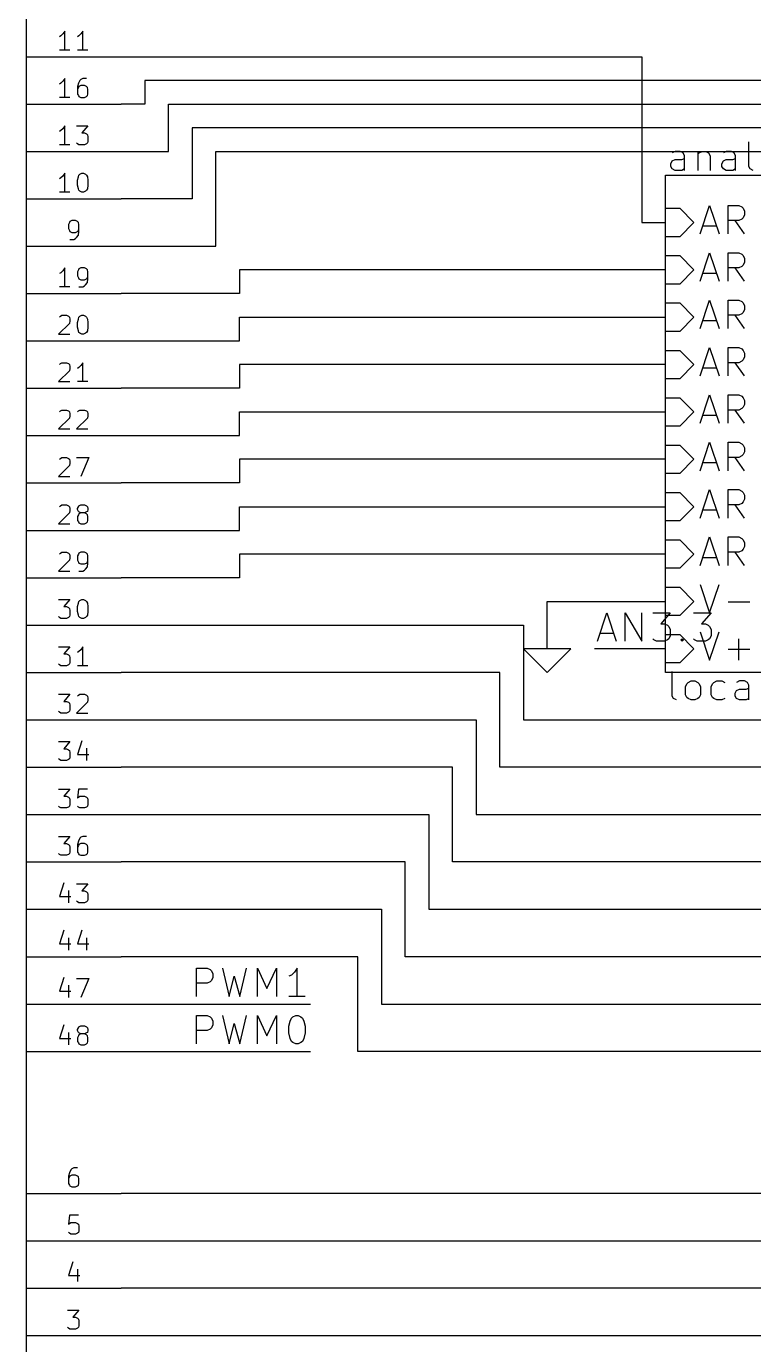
# Model space of a CAD drawing. Extents: x 4000 to 113000, y 4000 to 78670.
# Drawn here: x 76000 to 91360, y 28980 to 56810 of the extents above; entities that cross this region are included whole.
import ezdxf

# ---------------------------------------------------------------- set-up
doc = ezdxf.new("R2010")
doc.units = 0
doc.layers.add('BLACK', color=1, linetype='CONTINUOUS')

msp = doc.modelspace()

# ---------------------------------------------------------------- linework, layer by layer
at = {"layer": 'BLACK'}
for p, q in [((76000, 22170), (76000, 67170)), ((76730, 56610), (76700, 56590)), ((76770, 56650), (76730, 56610)), ((76810, 56710), (76770, 56650)), ((76810, 56310), (76810, 56710)), ((77110, 56610), (77080, 56590)), ((77150, 56650), (77110, 56610)), ((77190, 56710), (77150, 56650)), ((77190, 56310), (77190, 56710)), ((76920, 56310), (76700, 56310)), ((77300, 56310), (77080, 56310)), ((76000, 56170), (78000, 56170)), ((78000, 56170), (89000, 56170)), ((89000, 56170), (89000, 52670)), ((76810, 55710), (76770, 55650)), ((76810, 55310), (76810, 55710)), ((77130, 55670), (77100, 55610)), ((77150, 55690), (77130, 55670)), ((77190, 55710), (77150, 55690)), ((77270, 55710), (77190, 55710)), ((108000, 55670), (78500, 55670)), ((78500, 55670), (78500, 55170)), ((76730, 55610), (76700, 55590)), ((76770, 55650), (76730, 55610)), ((77100, 55610), (77080, 55540)), ((77080, 55540), (77080, 55380)), ((77100, 55520), (77080, 55480)), ((77110, 55540), (77100, 55520)), ((77150, 55560), (77110, 55540)), ((77230, 55560), (77150, 55560)), ((77270, 55540), (77230, 55560)), ((77290, 55520), (77270, 55540)), ((77300, 55480), (77290, 55520)), ((77300, 55380), (77300, 55480)), ((76000, 55170), (78000, 55170)), ((76920, 55310), (76700, 55310)), ((77080, 55380), (77100, 55350)), ((77100, 55350), (77110, 55330)), ((77110, 55330), (77150, 55310)), ((77150, 55310), (77230, 55310)), ((77230, 55310), (77270, 55330)), ((77270, 55330), (77290, 55350)), ((77290, 55350), (77300, 55380)), ((78500, 55170), (78000, 55170)), ((79000, 54170), (79000, 55170)), ((79000, 55170), (107500, 55170)), ((76730, 54610), (76700, 54590)), ((76770, 54650), (76730, 54610)), ((76810, 54710), (76770, 54650)), ((76810, 54310), (76810, 54710)), ((77060, 54710), (77300, 54710)), ((77300, 54710), (77170, 54560)), ((77170, 54560), (77230, 54560)), ((77230, 54560), (77270, 54540)), ((107000, 54670), (79500, 54670)), ((79500, 54670), (79500, 53170)), ((76920, 54310), (76700, 54310)), ((77080, 54330), (77060, 54350)), ((77110, 54310), (77080, 54330)), ((77230, 54310), (77110, 54310)), ((77270, 54330), (77230, 54310)), ((77270, 54540), (77290, 54520)), ((77290, 54350), (77270, 54330)), ((77290, 54520), (77300, 54480)), ((77300, 54380), (77290, 54350)), ((77300, 54480), (77300, 54380)), ((91260, 53850), (91260, 54370)), ((76000, 54170), (78000, 54170)), ((78000, 54170), (79000, 54170)), ((80000, 52170), (80000, 54170)), ((80000, 54170), (106500, 54170)), ((89700, 54170), (89640, 54140)), ((89640, 53970), (89700, 54000)), ((89810, 54170), (89700, 54170)), ((89700, 54000), (89840, 54000)), ((89870, 54140), (89810, 54170)), ((89840, 54000), (89900, 54020)), ((89900, 54080), (89870, 54140)), ((89900, 53770), (89900, 54080)), ((90180, 54170), (90180, 53770)), ((90180, 54110), (90210, 54140)), ((90210, 54140), (90270, 54170)), ((90270, 54170), (90350, 54170)), ((90350, 54170), (90410, 54140)), ((90410, 54140), (90440, 54080)), ((90440, 54080), (90440, 53770)), ((90780, 54170), (90720, 54140)), ((90720, 53970), (90780, 54000)), ((90890, 54170), (90780, 54170)), ((90780, 54000), (90920, 54000)), ((90950, 54140), (90890, 54170)), ((90920, 54000), (90980, 54020)), ((90980, 54080), (90950, 54140)), ((90980, 53770), (90980, 54080)), ((89610, 53910), (89640, 53970)), ((89610, 53850), (89610, 53910)), ((89640, 53800), (89610, 53850)), ((89700, 53770), (89640, 53800)), ((89840, 53770), (89700, 53770)), ((89900, 53800), (89840, 53770)), ((90690, 53910), (90720, 53970)), ((90690, 53850), (90690, 53910)), ((90720, 53800), (90690, 53850)), ((90780, 53770), (90720, 53800)), ((90920, 53770), (90780, 53770)), ((90980, 53800), (90920, 53770)), ((91290, 53800), (91260, 53850)), ((91350, 53770), (91290, 53800)), ((76730, 53610), (76700, 53590)), ((76770, 53650), (76730, 53610)), ((76810, 53710), (76770, 53650)), ((76810, 53310), (76810, 53710)), ((77080, 53560), (77100, 53630)), ((77080, 53460), (77080, 53560)), ((77100, 53380), (77080, 53460)), ((77100, 53630), (77110, 53670)), ((77110, 53670), (77130, 53690)), ((77130, 53690), (77170, 53710)), ((77170, 53710), (77210, 53710)), ((77210, 53710), (77250, 53690)), ((77250, 53690), (77270, 53670)), ((77270, 53670), (77290, 53630)), ((77290, 53630), (77300, 53560)), ((77300, 53460), (77290, 53380)), ((77300, 53560), (77300, 53460)), ((89500, 53670), (97000, 53670)), ((89500, 43170), (89500, 53670)), ((76000, 53170), (78000, 53170)), ((76920, 53310), (76700, 53310)), ((77110, 53350), (77100, 53380)), ((77130, 53330), (77110, 53350)), ((77170, 53310), (77130, 53330)), ((77210, 53310), (77170, 53310)), ((77250, 53330), (77210, 53310)), ((77270, 53350), (77250, 53330)), ((77290, 53380), (77270, 53350)), ((79500, 53170), (78000, 53170)), ((89500, 52670), (89500, 52970)), ((89500, 52970), (89800, 52970)), ((89800, 52970), (90100, 52670)), ((90230, 52430), (90430, 53030)), ((90430, 53030), (90630, 52430)), ((90820, 52430), (90820, 53030)), ((90820, 53030), (91050, 53030)), ((91050, 53030), (91110, 53000)), ((91110, 53000), (91140, 52970)), ((91140, 52970), (91170, 52910)), ((91170, 52910), (91170, 52830)), ((76910, 52670), (76890, 52630)), ((76890, 52630), (76890, 52540)), ((76920, 52690), (76910, 52670)), ((76960, 52710), (76920, 52690)), ((77040, 52710), (76960, 52710)), ((77080, 52690), (77040, 52710)), ((77100, 52670), (77080, 52690)), ((77110, 52630), (77100, 52670)), ((77110, 52480), (77110, 52630)), ((89000, 52670), (89500, 52670)), ((89500, 52370), (89500, 52670)), ((90100, 52670), (89800, 52370)), ((90280, 52600), (90570, 52600)), ((91050, 52710), (90820, 52710)), ((91170, 52430), (90970, 52710)), ((91110, 52740), (91050, 52710)), ((91140, 52770), (91110, 52740)), ((91170, 52830), (91140, 52770)), ((76890, 52540), (76910, 52500)), ((76910, 52500), (76920, 52480)), ((76920, 52480), (76960, 52460)), ((76960, 52460), (77040, 52460)), ((77000, 52310), (77040, 52330)), ((77040, 52460), (77080, 52480)), ((77040, 52330), (77060, 52350)), ((77060, 52350), (77100, 52400)), ((77080, 52480), (77100, 52500)), ((77100, 52500), (77110, 52540)), ((77100, 52400), (77110, 52480)), ((89800, 52370), (89500, 52370)), ((76000, 52170), (78000, 52170)), ((76920, 52310), (77000, 52310)), ((78000, 52170), (80000, 52170)), ((89500, 51670), (89500, 51970)), ((89500, 51970), (89800, 51970)), ((89800, 51970), (90100, 51670)), ((90230, 51430), (90430, 52030)), ((90430, 52030), (90630, 51430)), ((90820, 51430), (90820, 52030)), ((90820, 52030), (91050, 52030)), ((91050, 52030), (91110, 52000)), ((91110, 52000), (91140, 51970)), ((91140, 51770), (91110, 51740)), ((91140, 51970), (91170, 51910)), ((91170, 51830), (91140, 51770)), ((91170, 51910), (91170, 51830)), ((76730, 51610), (76700, 51590)), ((76770, 51650), (76730, 51610)), ((76810, 51710), (76770, 51650)), ((76810, 51310), (76810, 51710)), ((77100, 51670), (77080, 51630)), ((77080, 51630), (77080, 51540)), ((77080, 51540), (77100, 51500)), ((77110, 51690), (77100, 51670)), ((77100, 51500), (77110, 51480)), ((77150, 51710), (77110, 51690)), ((77230, 51710), (77150, 51710)), ((77270, 51690), (77230, 51710)), ((77290, 51670), (77270, 51690)), ((77270, 51480), (77290, 51500)), ((77300, 51630), (77290, 51670)), ((77290, 51500), (77300, 51540)), ((77300, 51480), (77300, 51630)), ((89500, 51670), (80500, 51670)), ((80500, 51670), (80500, 51170)), ((89500, 51370), (89500, 51670)), ((90100, 51670), (89800, 51370)), ((90280, 51600), (90570, 51600)), ((91050, 51710), (90820, 51710)), ((91170, 51430), (90970, 51710)), ((91110, 51740), (91050, 51710)), ((76920, 51310), (76700, 51310)), ((77110, 51480), (77150, 51460)), ((77110, 51310), (77190, 51310)), ((77150, 51460), (77230, 51460)), ((77190, 51310), (77230, 51330)), ((77230, 51460), (77270, 51480)), ((77230, 51330), (77250, 51350)), ((77250, 51350), (77290, 51400)), ((77290, 51400), (77300, 51480)), ((89800, 51370), (89500, 51370)), ((76000, 51170), (78000, 51170)), ((80500, 51170), (78000, 51170)), ((89500, 50670), (89500, 50970)), ((89500, 50970), (89800, 50970)), ((89800, 50970), (90100, 50670)), ((90230, 50430), (90430, 51030)), ((90430, 51030), (90630, 50430)), ((90820, 50430), (90820, 51030)), ((90820, 51030), (91050, 51030)), ((91050, 51030), (91110, 51000)), ((91110, 51000), (91140, 50970)), ((91140, 50970), (91170, 50910)), ((76700, 50670), (76720, 50690)), ((76720, 50690), (76750, 50710)), ((76750, 50710), (76850, 50710)), ((76850, 50710), (76890, 50690)), ((76890, 50690), (76910, 50670)), ((76910, 50670), (76920, 50630)), ((77100, 50630), (77110, 50670)), ((77110, 50670), (77130, 50690)), ((77130, 50690), (77170, 50710)), ((77170, 50710), (77210, 50710)), ((77210, 50710), (77250, 50690)), ((77250, 50690), (77270, 50670)), ((77270, 50670), (77290, 50630)), ((80500, 50170), (80500, 50670)), ((80500, 50670), (89500, 50670)), ((89500, 50370), (89500, 50670)), ((90100, 50670), (89800, 50370)), ((91050, 50710), (90820, 50710)), ((91170, 50430), (90970, 50710)), ((91110, 50740), (91050, 50710)), ((91140, 50770), (91110, 50740)), ((91170, 50830), (91140, 50770)), ((91170, 50910), (91170, 50830)), ((76910, 50540), (76680, 50310)), ((76920, 50590), (76910, 50540)), ((76920, 50630), (76920, 50590)), ((77080, 50560), (77100, 50630)), ((77080, 50460), (77080, 50560)), ((77100, 50380), (77080, 50460)), ((77110, 50350), (77100, 50380)), ((77290, 50380), (77270, 50350)), ((77290, 50630), (77300, 50560)), ((77300, 50460), (77290, 50380)), ((77300, 50560), (77300, 50460)), ((90280, 50600), (90570, 50600)), ((76000, 50170), (78000, 50170)), ((76680, 50310), (76920, 50310)), ((77130, 50330), (77110, 50350)), ((77170, 50310), (77130, 50330)), ((77210, 50310), (77170, 50310)), ((77250, 50330), (77210, 50310)), ((77270, 50350), (77250, 50330)), ((78000, 50170), (80500, 50170)), ((89800, 50370), (89500, 50370)), ((89500, 49670), (89500, 49970)), ((89500, 49970), (89800, 49970)), ((89800, 49970), (90100, 49670)), ((90230, 49430), (90430, 50030)), ((90430, 50030), (90630, 49430)), ((90820, 49430), (90820, 50030)), ((90820, 50030), (91050, 50030)), ((91050, 50030), (91110, 50000)), ((91110, 50000), (91140, 49970)), ((91140, 49970), (91170, 49910)), ((91170, 49830), (91140, 49770)), ((91170, 49910), (91170, 49830)), ((76910, 49540), (76680, 49310)), ((76700, 49670), (76720, 49690)), ((76720, 49690), (76750, 49710)), ((76750, 49710), (76850, 49710)), ((76850, 49710), (76890, 49690)), ((76890, 49690), (76910, 49670)), ((76910, 49670), (76920, 49630)), ((76920, 49590), (76910, 49540)), ((76920, 49630), (76920, 49590)), ((77110, 49610), (77080, 49590)), ((77150, 49650), (77110, 49610)), ((77190, 49710), (77150, 49650)), ((77190, 49310), (77190, 49710)), ((89500, 49670), (80500, 49670)), ((80500, 49670), (80500, 49170)), ((89500, 49370), (89500, 49670)), ((90100, 49670), (89800, 49370)), ((90280, 49600), (90570, 49600)), ((91050, 49710), (90820, 49710)), ((91170, 49430), (90970, 49710)), ((91110, 49740), (91050, 49710)), ((91140, 49770), (91110, 49740)), ((76680, 49310), (76920, 49310)), ((77300, 49310), (77080, 49310)), ((89800, 49370), (89500, 49370)), ((76000, 49170), (78000, 49170)), ((80500, 49170), (78000, 49170)), ((90230, 48430), (90430, 49030)), ((90430, 49030), (90630, 48430)), ((90820, 48430), (90820, 49030)), ((90820, 49030), (91050, 49030)), ((91050, 49030), (91110, 49000)), ((91110, 49000), (91140, 48970)), ((76720, 48690), (76750, 48710)), ((76750, 48710), (76850, 48710)), ((76850, 48710), (76890, 48690)), ((77100, 48690), (77130, 48710)), ((77130, 48710), (77230, 48710)), ((77230, 48710), (77270, 48690)), ((89500, 48670), (89500, 48970)), ((89500, 48970), (89800, 48970)), ((89800, 48970), (90100, 48670)), ((91050, 48710), (90820, 48710)), ((91170, 48430), (90970, 48710)), ((91110, 48740), (91050, 48710)), ((91140, 48770), (91110, 48740)), ((91140, 48970), (91170, 48910)), ((91170, 48830), (91140, 48770)), ((91170, 48910), (91170, 48830)), ((76910, 48540), (76680, 48310)), ((76700, 48670), (76720, 48690)), ((76890, 48690), (76910, 48670)), ((76910, 48670), (76920, 48630)), ((76920, 48590), (76910, 48540)), ((76920, 48630), (76920, 48590)), ((77290, 48540), (77060, 48310)), ((77080, 48670), (77100, 48690)), ((77270, 48690), (77290, 48670)), ((77290, 48670), (77300, 48630)), ((77300, 48590), (77290, 48540)), ((77300, 48630), (77300, 48590)), ((80500, 48170), (80500, 48670)), ((80500, 48670), (89500, 48670)), ((89500, 48370), (89500, 48670)), ((90100, 48670), (89800, 48370)), ((90280, 48600), (90570, 48600)), ((76000, 48170), (78000, 48170)), ((76680, 48310), (76920, 48310)), ((77060, 48310), (77300, 48310)), ((78000, 48170), (80500, 48170)), ((89800, 48370), (89500, 48370)), ((89500, 47670), (89500, 47970)), ((89500, 47970), (89800, 47970)), ((89800, 47970), (90100, 47670)), ((90230, 47430), (90430, 48030)), ((90430, 48030), (90630, 47430)), ((90820, 47430), (90820, 48030)), ((90820, 48030), (91050, 48030)), ((91050, 48030), (91110, 48000)), ((91110, 48000), (91140, 47970)), ((91140, 47970), (91170, 47910)), ((91170, 47910), (91170, 47830)), ((76700, 47670), (76720, 47690)), ((76720, 47690), (76750, 47710)), ((76750, 47710), (76850, 47710)), ((76850, 47710), (76890, 47690)), ((76890, 47690), (76910, 47670)), ((76910, 47670), (76920, 47630)), ((76920, 47590), (76910, 47540)), ((76920, 47630), (76920, 47590)), ((77060, 47710), (77320, 47710)), ((77320, 47710), (77150, 47310)), ((89500, 47670), (80500, 47670)), ((80500, 47670), (80500, 47170)), ((89500, 47370), (89500, 47670)), ((90100, 47670), (89800, 47370)), ((90280, 47600), (90570, 47600)), ((91050, 47710), (90820, 47710)), ((91170, 47430), (90970, 47710)), ((91110, 47740), (91050, 47710)), ((91140, 47770), (91110, 47740)), ((91170, 47830), (91140, 47770)), ((76910, 47540), (76680, 47310)), ((89800, 47370), (89500, 47370)), ((76000, 47170), (78000, 47170)), ((76680, 47310), (76920, 47310)), ((80500, 47170), (78000, 47170)), ((89500, 46670), (89500, 46970)), ((89500, 46970), (89800, 46970)), ((89800, 46970), (90100, 46670)), ((90230, 46430), (90430, 47030)), ((90430, 47030), (90630, 46430)), ((90820, 46430), (90820, 47030)), ((90820, 47030), (91050, 47030)), ((91050, 47030), (91110, 47000)), ((91110, 47000), (91140, 46970)), ((91140, 46770), (91110, 46740)), ((91140, 46970), (91170, 46910)), ((91170, 46830), (91140, 46770)), ((91170, 46910), (91170, 46830)), ((76910, 46540), (76680, 46310)), ((76700, 46670), (76720, 46690)), ((76720, 46690), (76750, 46710)), ((76750, 46710), (76850, 46710)), ((76850, 46710), (76890, 46690)), ((76890, 46690), (76910, 46670)), ((76910, 46670), (76920, 46630)), ((76920, 46590), (76910, 46540)), ((76920, 46630), (76920, 46590)), ((77080, 46630), (77100, 46670)), ((77080, 46610), (77080, 46630)), ((77100, 46570), (77080, 46610)), ((77100, 46500), (77080, 46460)), ((77100, 46670), (77110, 46690)), ((77110, 46560), (77100, 46570)), ((77110, 46520), (77100, 46500)), ((77110, 46690), (77150, 46710)), ((77150, 46540), (77110, 46560)), ((77150, 46540), (77110, 46520)), ((77150, 46710), (77230, 46710)), ((77230, 46540), (77150, 46540)), ((77230, 46710), (77270, 46690)), ((77270, 46560), (77230, 46540)), ((77270, 46520), (77230, 46540)), ((77270, 46690), (77290, 46670)), ((77290, 46570), (77270, 46560)), ((77290, 46500), (77270, 46520)), ((77290, 46670), (77300, 46630)), ((77300, 46610), (77290, 46570)), ((77300, 46460), (77290, 46500)), ((77300, 46630), (77300, 46610)), ((80500, 46170), (80500, 46670)), ((80500, 46670), (89500, 46670)), ((89500, 46370), (89500, 46670)), ((90100, 46670), (89800, 46370)), ((90280, 46600), (90570, 46600)), ((91050, 46710), (90820, 46710)), ((91170, 46430), (90970, 46710)), ((91110, 46740), (91050, 46710)), ((76680, 46310), (76920, 46310)), ((77080, 46460), (77080, 46380)), ((77080, 46380), (77100, 46350)), ((77100, 46350), (77110, 46330)), ((77110, 46330), (77150, 46310)), ((77150, 46310), (77230, 46310)), ((77230, 46310), (77270, 46330)), ((77270, 46330), (77290, 46350)), ((77290, 46350), (77300, 46380)), ((77300, 46380), (77300, 46460)), ((89800, 46370), (89500, 46370)), ((76000, 46170), (78000, 46170)), ((78000, 46170), (80500, 46170)), ((89500, 45670), (89500, 45970)), ((89500, 45970), (89800, 45970)), ((89800, 45970), (90100, 45670)), ((90230, 45430), (90430, 46030)), ((90430, 46030), (90630, 45430)), ((90820, 45430), (90820, 46030)), ((90820, 46030), (91050, 46030)), ((91050, 46030), (91110, 46000)), ((91110, 46000), (91140, 45970)), ((91140, 45970), (91170, 45910)), ((76700, 45670), (76720, 45690)), ((76720, 45690), (76750, 45710)), ((76750, 45710), (76850, 45710)), ((76850, 45710), (76890, 45690)), ((76890, 45690), (76910, 45670)), ((76910, 45670), (76920, 45630)), ((77100, 45670), (77080, 45630)), ((77110, 45690), (77100, 45670)), ((77150, 45710), (77110, 45690)), ((77230, 45710), (77150, 45710)), ((77270, 45690), (77230, 45710)), ((77290, 45670), (77270, 45690)), ((77300, 45630), (77290, 45670)), ((89500, 45670), (80500, 45670)), ((80500, 45670), (80500, 45170)), ((89500, 45370), (89500, 45670)), ((90100, 45670), (89800, 45370)), ((91050, 45710), (90820, 45710)), ((91170, 45430), (90970, 45710)), ((91110, 45740), (91050, 45710)), ((91140, 45770), (91110, 45740)), ((91170, 45830), (91140, 45770)), ((91170, 45910), (91170, 45830)), ((76910, 45540), (76680, 45310)), ((76920, 45590), (76910, 45540)), ((76920, 45630), (76920, 45590)), ((77080, 45630), (77080, 45540)), ((77080, 45540), (77100, 45500)), ((77100, 45500), (77110, 45480)), ((77110, 45480), (77150, 45460)), ((77150, 45460), (77230, 45460)), ((77230, 45460), (77270, 45480)), ((77250, 45350), (77290, 45400)), ((77270, 45480), (77290, 45500)), ((77290, 45500), (77300, 45540)), ((77290, 45400), (77300, 45480)), ((77300, 45480), (77300, 45630)), ((89800, 45370), (89500, 45370)), ((90280, 45600), (90570, 45600)), ((76000, 45170), (78000, 45170)), ((76680, 45310), (76920, 45310)), ((77110, 45310), (77190, 45310)), ((77190, 45310), (77230, 45330)), ((77230, 45330), (77250, 45350)), ((80500, 45170), (78000, 45170)), ((89500, 44670), (89500, 44970)), ((89500, 44970), (89800, 44970)), ((89800, 44970), (90100, 44670)), ((90230, 45030), (90430, 44430)), ((90430, 44430), (90630, 45030)), ((76680, 44710), (76920, 44710)), ((76920, 44710), (76790, 44560)), ((76790, 44560), (76850, 44560)), ((76850, 44560), (76890, 44540)), ((76890, 44540), (76910, 44520)), ((77080, 44560), (77100, 44630)), ((77080, 44460), (77080, 44560)), ((77100, 44630), (77110, 44670)), ((77110, 44670), (77130, 44690)), ((77130, 44690), (77170, 44710)), ((77170, 44710), (77210, 44710)), ((77210, 44710), (77250, 44690)), ((77250, 44690), (77270, 44670)), ((77270, 44670), (77290, 44630)), ((77290, 44630), (77300, 44560)), ((77300, 44560), (77300, 44460)), ((87000, 43670), (87000, 44670)), ((87000, 44670), (89500, 44670)), ((89500, 44370), (89500, 44670)), ((90100, 44670), (89800, 44370)), ((90820, 44660), (91280, 44660)), ((76700, 44330), (76680, 44350)), ((76730, 44310), (76700, 44330)), ((76850, 44310), (76730, 44310)), ((76890, 44330), (76850, 44310)), ((76910, 44350), (76890, 44330)), ((76910, 44520), (76920, 44480)), ((76920, 44380), (76910, 44350)), ((76920, 44480), (76920, 44380)), ((77100, 44380), (77080, 44460)), ((77110, 44350), (77100, 44380)), ((77130, 44330), (77110, 44350)), ((77170, 44310), (77130, 44330)), ((77210, 44310), (77170, 44310)), ((77250, 44330), (77210, 44310)), ((77270, 44350), (77250, 44330)), ((77290, 44380), (77270, 44350)), ((77300, 44460), (77290, 44380)), ((88060, 43830), (88260, 44430)), ((88260, 44430), (88460, 43830)), ((88650, 43830), (88650, 44430)), ((88650, 44430), (89000, 43830)), ((89000, 43830), (89000, 44430)), ((89230, 44430), (89600, 44430)), ((89600, 44430), (89400, 44200)), ((89800, 44370), (89500, 44370)), ((90090, 44430), (90460, 44430)), ((90460, 44430), (90260, 44200)), ((76000, 44170), (78000, 44170)), ((78000, 44170), (86500, 44170)), ((86500, 44170), (86500, 42170)), ((88110, 44000), (88400, 44000)), ((89400, 44200), (89480, 44200)), ((89480, 44200), (89540, 44170)), ((89540, 44170), (89570, 44140)), ((89570, 44140), (89600, 44080)), ((89600, 44080), (89600, 43940)), ((90230, 44030), (90430, 43430)), ((90260, 44200), (90340, 44200)), ((90340, 44200), (90400, 44170)), ((90400, 44170), (90430, 44140)), ((90430, 44140), (90460, 44080)), ((90430, 43430), (90630, 44030)), ((90460, 44080), (90460, 43940)), ((76680, 43710), (76920, 43710)), ((76920, 43710), (76790, 43560)), ((77190, 43710), (77150, 43650)), ((77190, 43310), (77190, 43710)), ((89250, 43860), (89230, 43880)), ((89310, 43830), (89250, 43860)), ((89480, 43830), (89310, 43830)), ((89540, 43860), (89480, 43830)), ((89500, 43670), (89500, 43970)), ((89500, 43970), (89800, 43970)), ((89570, 43880), (89540, 43860)), ((89600, 43940), (89570, 43880)), ((89800, 43970), (90100, 43670)), ((89820, 43860), (89850, 43880)), ((89850, 43830), (89820, 43860)), ((89850, 43880), (89880, 43860)), ((89850, 43880), (89850, 43830)), ((89880, 43860), (89850, 43830)), ((90110, 43860), (90090, 43880)), ((90170, 43830), (90110, 43860)), ((90340, 43830), (90170, 43830)), ((90400, 43860), (90340, 43830)), ((90430, 43880), (90400, 43860)), ((90460, 43940), (90430, 43880)), ((91050, 43430), (91050, 43880)), ((76790, 43560), (76850, 43560)), ((76850, 43560), (76890, 43540)), ((76890, 43540), (76910, 43520)), ((76910, 43520), (76920, 43480)), ((76920, 43480), (76920, 43380)), ((77110, 43610), (77080, 43590)), ((77150, 43650), (77110, 43610)), ((86500, 43670), (87000, 43170)), ((87500, 43670), (86500, 43670)), ((87000, 43170), (87500, 43670)), ((89500, 43670), (88000, 43670)), ((89500, 43370), (89500, 43670)), ((90100, 43670), (89800, 43370)), ((90820, 43660), (91280, 43660)), ((76000, 43170), (78000, 43170)), ((76700, 43330), (76680, 43350)), ((76730, 43310), (76700, 43330)), ((76850, 43310), (76730, 43310)), ((76890, 43330), (76850, 43310)), ((76910, 43350), (76890, 43330)), ((76920, 43380), (76910, 43350)), ((77300, 43310), (77080, 43310)), ((86000, 43170), (78000, 43170)), ((86000, 41170), (86000, 43170)), ((89800, 43370), (89500, 43370)), ((97000, 43170), (89500, 43170)), ((89640, 42670), (89640, 43190)), ((89920, 42870), (89950, 42930)), ((89920, 42700), (89920, 42870)), ((89950, 42930), (89980, 42960)), ((89980, 42960), (90040, 42990)), ((90040, 42990), (90120, 42990)), ((90120, 42990), (90180, 42960)), ((90180, 42960), (90210, 42930)), ((90210, 42930), (90240, 42870)), ((90240, 42870), (90240, 42700)), ((90460, 42870), (90490, 42930)), ((90460, 42700), (90460, 42870)), ((90490, 42930), (90520, 42960)), ((90520, 42960), (90580, 42990)), ((90580, 42990), (90690, 42990)), ((90690, 42990), (90750, 42960)), ((91060, 42990), (91000, 42960)), ((91170, 42990), (91060, 42990)), ((91230, 42960), (91170, 42990)), ((91260, 42900), (91230, 42960)), ((91260, 42590), (91260, 42900)), ((76680, 42710), (76920, 42710)), ((76920, 42710), (76790, 42560)), ((77080, 42670), (77100, 42690)), ((77100, 42690), (77130, 42710)), ((77130, 42710), (77230, 42710)), ((77230, 42710), (77270, 42690)), ((77270, 42690), (77290, 42670)), ((77290, 42670), (77300, 42630)), ((77300, 42590), (77290, 42540)), ((77300, 42630), (77300, 42590)), ((89670, 42620), (89640, 42670)), ((89730, 42590), (89670, 42620)), ((89950, 42640), (89920, 42700)), ((89980, 42620), (89950, 42640)), ((90040, 42590), (89980, 42620)), ((90120, 42590), (90040, 42590)), ((90180, 42620), (90120, 42590)), ((90210, 42640), (90180, 42620)), ((90240, 42700), (90210, 42640)), ((90490, 42640), (90460, 42700)), ((90520, 42620), (90490, 42640)), ((90580, 42590), (90520, 42620)), ((90690, 42590), (90580, 42590)), ((90750, 42620), (90690, 42590)), ((90970, 42730), (91000, 42790)), ((90970, 42670), (90970, 42730)), ((91000, 42620), (90970, 42670)), ((91000, 42790), (91060, 42820)), ((91060, 42590), (91000, 42620)), ((91060, 42820), (91200, 42820)), ((91200, 42590), (91060, 42590)), ((91200, 42820), (91260, 42840)), ((91260, 42620), (91200, 42590)), ((76700, 42330), (76680, 42350)), ((76730, 42310), (76700, 42330)), ((76850, 42310), (76730, 42310)), ((76790, 42560), (76850, 42560)), ((76850, 42560), (76890, 42540)), ((76890, 42330), (76850, 42310)), ((76890, 42540), (76910, 42520)), ((76910, 42350), (76890, 42330)), ((76910, 42520), (76920, 42480)), ((76920, 42380), (76910, 42350)), ((76920, 42480), (76920, 42380)), ((77290, 42540), (77060, 42310)), ((77060, 42310), (77300, 42310)), ((76000, 42170), (78000, 42170)), ((78000, 42170), (85500, 42170)), ((85500, 42170), (85500, 40170)), ((86500, 42170), (99000, 42170)), ((76680, 41710), (76920, 41710)), ((76920, 41710), (76790, 41560)), ((76790, 41560), (76850, 41560)), ((76850, 41560), (76890, 41540)), ((76890, 41540), (76910, 41520)), ((76910, 41520), (76920, 41480)), ((76920, 41480), (76920, 41380)), ((77170, 41730), (77080, 41440)), ((77270, 41570), (77270, 41310)), ((76700, 41330), (76680, 41350)), ((76730, 41310), (76700, 41330)), ((76850, 41310), (76730, 41310)), ((76890, 41330), (76850, 41310)), ((76910, 41350), (76890, 41330)), ((76920, 41380), (76910, 41350)), ((77080, 41440), (77320, 41440)), ((76000, 41170), (78000, 41170)), ((85000, 41170), (78000, 41170)), ((85000, 39170), (85000, 41170)), ((99000, 41170), (86000, 41170)), ((76680, 40710), (76920, 40710)), ((76920, 40710), (76790, 40560)), ((77100, 40710), (77080, 40520)), ((77290, 40710), (77100, 40710)), ((76790, 40560), (76850, 40560)), ((76850, 40560), (76890, 40540)), ((76890, 40540), (76910, 40520)), ((76910, 40520), (76920, 40480)), ((76920, 40380), (76910, 40350)), ((76920, 40480), (76920, 40380)), ((77080, 40520), (77100, 40540)), ((77100, 40540), (77130, 40560)), ((77130, 40560), (77230, 40560)), ((77230, 40560), (77270, 40540)), ((77270, 40540), (77290, 40520)), ((77290, 40520), (77300, 40480)), ((77300, 40380), (77290, 40350)), ((77300, 40480), (77300, 40380)), ((76000, 40170), (78000, 40170)), ((76700, 40330), (76680, 40350)), ((76730, 40310), (76700, 40330)), ((76850, 40310), (76730, 40310)), ((76890, 40330), (76850, 40310)), ((76910, 40350), (76890, 40330)), ((77100, 40330), (77080, 40350)), ((77130, 40310), (77100, 40330)), ((77230, 40310), (77130, 40310)), ((77270, 40330), (77230, 40310)), ((77290, 40350), (77270, 40330)), ((78000, 40170), (84500, 40170)), ((84500, 40170), (84500, 38170)), ((85500, 40170), (99000, 40170)), ((76680, 39710), (76920, 39710)), ((76920, 39710), (76790, 39560)), ((76790, 39560), (76850, 39560)), ((76850, 39560), (76890, 39540)), ((76890, 39540), (76910, 39520)), ((76910, 39520), (76920, 39480)), ((77100, 39610), (77080, 39540)), ((77080, 39540), (77080, 39380)), ((77100, 39520), (77080, 39480)), ((77130, 39670), (77100, 39610)), ((77110, 39540), (77100, 39520)), ((77150, 39560), (77110, 39540)), ((77150, 39690), (77130, 39670)), ((77190, 39710), (77150, 39690)), ((77230, 39560), (77150, 39560)), ((77270, 39710), (77190, 39710)), ((77270, 39540), (77230, 39560)), ((77290, 39520), (77270, 39540)), ((77300, 39480), (77290, 39520)), ((76700, 39330), (76680, 39350)), ((76730, 39310), (76700, 39330)), ((76850, 39310), (76730, 39310)), ((76890, 39330), (76850, 39310)), ((76910, 39350), (76890, 39330)), ((76920, 39380), (76910, 39350)), ((76920, 39480), (76920, 39380)), ((77080, 39380), (77100, 39350)), ((77100, 39350), (77110, 39330)), ((77110, 39330), (77150, 39310)), ((77150, 39310), (77230, 39310)), ((77230, 39310), (77270, 39330)), ((77270, 39330), (77290, 39350)), ((77290, 39350), (77300, 39380)), ((77300, 39380), (77300, 39480)), ((76000, 39170), (78000, 39170)), ((84000, 39170), (78000, 39170)), ((84000, 37170), (84000, 39170)), ((99000, 39170), (85000, 39170)), ((76790, 38730), (76700, 38440)), ((77060, 38710), (77300, 38710)), ((77300, 38710), (77170, 38560)), ((76700, 38440), (76940, 38440)), ((76890, 38570), (76890, 38310)), ((77170, 38560), (77230, 38560)), ((77230, 38560), (77270, 38540)), ((77270, 38540), (77290, 38520)), ((77290, 38520), (77300, 38480)), ((77300, 38480), (77300, 38380)), ((76000, 38170), (78000, 38170)), ((77080, 38330), (77060, 38350)), ((77110, 38310), (77080, 38330)), ((77230, 38310), (77110, 38310)), ((77270, 38330), (77230, 38310)), ((77290, 38350), (77270, 38330)), ((77300, 38380), (77290, 38350)), ((78000, 38170), (83500, 38170)), ((83500, 38170), (83500, 36170)), ((84500, 38170), (99000, 38170)), ((76790, 37730), (76700, 37440)), ((77170, 37730), (77080, 37440)), ((76700, 37440), (76940, 37440)), ((76890, 37570), (76890, 37310)), ((77080, 37440), (77320, 37440)), ((77270, 37570), (77270, 37310)), ((76000, 37170), (78000, 37170)), ((83000, 37170), (78000, 37170)), ((83000, 35170), (83000, 37170)), ((99000, 37170), (84000, 37170)), ((79590, 36330), (79590, 36930)), ((79590, 36930), (79820, 36930)), ((79820, 36930), (79880, 36900)), ((79880, 36900), (79910, 36870)), ((79910, 36870), (79940, 36810)), ((79940, 36810), (79940, 36730)), ((80140, 36930), (80280, 36330)), ((80280, 36330), (80390, 36760)), ((80390, 36760), (80510, 36330)), ((80510, 36330), (80650, 36930)), ((80880, 36330), (80880, 36930)), ((80880, 36930), (81080, 36500)), ((81080, 36500), (81280, 36930)), ((81280, 36930), (81280, 36330)), ((81600, 36780), (81540, 36760)), ((81660, 36840), (81600, 36780)), ((81720, 36930), (81660, 36840)), ((81720, 36330), (81720, 36930)), ((76790, 36730), (76700, 36440)), ((76890, 36570), (76890, 36310)), ((77060, 36710), (77320, 36710)), ((77320, 36710), (77150, 36310)), ((79820, 36610), (79590, 36610)), ((79880, 36640), (79820, 36610)), ((79910, 36670), (79880, 36640)), ((79940, 36730), (79910, 36670)), ((76700, 36440), (76940, 36440)), ((81890, 36330), (81540, 36330)), ((76000, 36170), (78000, 36170)), ((78000, 36170), (82000, 36170)), ((79590, 35330), (79590, 35930)), ((79590, 35930), (79820, 35930)), ((79820, 35930), (79880, 35900)), ((80140, 35930), (80280, 35330)), ((80510, 35330), (80650, 35930)), ((80880, 35330), (80880, 35930)), ((80880, 35930), (81080, 35500)), ((81080, 35500), (81280, 35930)), ((81280, 35930), (81280, 35330)), ((81630, 35900), (81690, 35930)), ((81690, 35930), (81740, 35930)), ((81740, 35930), (81800, 35900)), ((83500, 36170), (99000, 36170)), ((76790, 35730), (76700, 35440)), ((77080, 35630), (77100, 35670)), ((77080, 35610), (77080, 35630)), ((77100, 35670), (77110, 35690)), ((77110, 35690), (77150, 35710)), ((77150, 35710), (77230, 35710)), ((77230, 35710), (77270, 35690)), ((77270, 35690), (77290, 35670)), ((77290, 35670), (77300, 35630)), ((77300, 35630), (77300, 35610)), ((79880, 35640), (79820, 35610)), ((79880, 35900), (79910, 35870)), ((79910, 35670), (79880, 35640)), ((79910, 35870), (79940, 35810)), ((79940, 35730), (79910, 35670)), ((79940, 35810), (79940, 35730)), ((80280, 35330), (80390, 35760)), ((80390, 35760), (80510, 35330)), ((81540, 35700), (81570, 35810)), ((81540, 35560), (81540, 35700)), ((81570, 35810), (81600, 35870)), ((81600, 35870), (81630, 35900)), ((81800, 35900), (81830, 35870)), ((81830, 35870), (81860, 35810)), ((81860, 35810), (81890, 35700)), ((81890, 35700), (81890, 35560)), ((76700, 35440), (76940, 35440)), ((76890, 35570), (76890, 35310)), ((77100, 35570), (77080, 35610)), ((77100, 35500), (77080, 35460)), ((77080, 35460), (77080, 35380)), ((77080, 35380), (77100, 35350)), ((77110, 35560), (77100, 35570)), ((77110, 35520), (77100, 35500)), ((77100, 35350), (77110, 35330)), ((77150, 35540), (77110, 35560)), ((77150, 35540), (77110, 35520)), ((77230, 35540), (77150, 35540)), ((77270, 35560), (77230, 35540)), ((77270, 35520), (77230, 35540)), ((77290, 35570), (77270, 35560)), ((77290, 35500), (77270, 35520)), ((77270, 35330), (77290, 35350)), ((77300, 35610), (77290, 35570)), ((77300, 35460), (77290, 35500)), ((77290, 35350), (77300, 35380)), ((77300, 35380), (77300, 35460)), ((79820, 35610), (79590, 35610)), ((81570, 35440), (81540, 35560)), ((81600, 35380), (81570, 35440)), ((81630, 35360), (81600, 35380)), ((81690, 35330), (81630, 35360)), ((81800, 35360), (81740, 35330)), ((81830, 35380), (81800, 35360)), ((81860, 35440), (81830, 35380)), ((81890, 35560), (81860, 35440)), ((76000, 35170), (78000, 35170)), ((77110, 35330), (77150, 35310)), ((77150, 35310), (77230, 35310)), ((77230, 35310), (77270, 35330)), ((78000, 35170), (82000, 35170)), ((81740, 35330), (81690, 35330)), ((99000, 35170), (83000, 35170)), ((76910, 32610), (76890, 32540)), ((76940, 32670), (76910, 32610)), ((76960, 32690), (76940, 32670)), ((77000, 32710), (76960, 32690)), ((77080, 32710), (77000, 32710)), ((76890, 32540), (76890, 32380)), ((76910, 32520), (76890, 32480)), ((76890, 32380), (76910, 32350)), ((76920, 32540), (76910, 32520)), ((76910, 32350), (76920, 32330)), ((76960, 32560), (76920, 32540)), ((76920, 32330), (76960, 32310)), ((77040, 32560), (76960, 32560)), ((76960, 32310), (77040, 32310)), ((77080, 32540), (77040, 32560)), ((77040, 32310), (77080, 32330)), ((77100, 32520), (77080, 32540)), ((77080, 32330), (77100, 32350)), ((77110, 32480), (77100, 32520)), ((77100, 32350), (77110, 32380)), ((77110, 32380), (77110, 32480)), ((76000, 32170), (78000, 32170)), ((110000, 32170), (78000, 32170)), ((76910, 31710), (76890, 31520)), ((76890, 31520), (76910, 31540)), ((77100, 31710), (76910, 31710)), ((76910, 31540), (76940, 31560)), ((76940, 31560), (77040, 31560)), ((77040, 31560), (77080, 31540)), ((77080, 31540), (77100, 31520)), ((77100, 31520), (77110, 31480)), ((77110, 31480), (77110, 31380)), ((76000, 31170), (78000, 31170)), ((76910, 31330), (76890, 31350)), ((76940, 31310), (76910, 31330)), ((77040, 31310), (76940, 31310)), ((77080, 31330), (77040, 31310)), ((77100, 31350), (77080, 31330)), ((77110, 31380), (77100, 31350)), ((78000, 31170), (110500, 31170)), ((76980, 30730), (76890, 30440)), ((76890, 30440), (77130, 30440)), ((77080, 30570), (77080, 30310)), ((76000, 30170), (78000, 30170)), ((111000, 30170), (78000, 30170)), ((76870, 29710), (77110, 29710)), ((77110, 29710), (76980, 29560)), ((76980, 29560), (77040, 29560)), ((77040, 29560), (77080, 29540)), ((77080, 29540), (77100, 29520)), ((77100, 29520), (77110, 29480)), ((76890, 29330), (76870, 29350)), ((76920, 29310), (76890, 29330)), ((77040, 29310), (76920, 29310)), ((77080, 29330), (77040, 29310)), ((77100, 29350), (77080, 29330)), ((77110, 29380), (77100, 29350)), ((77110, 29480), (77110, 29380)), ((76000, 29170), (78000, 29170)), ((78000, 29170), (111500, 29170))]:
    msp.add_line(p, q, dxfattribs=at)

doc.saveas('drawing.dxf')
